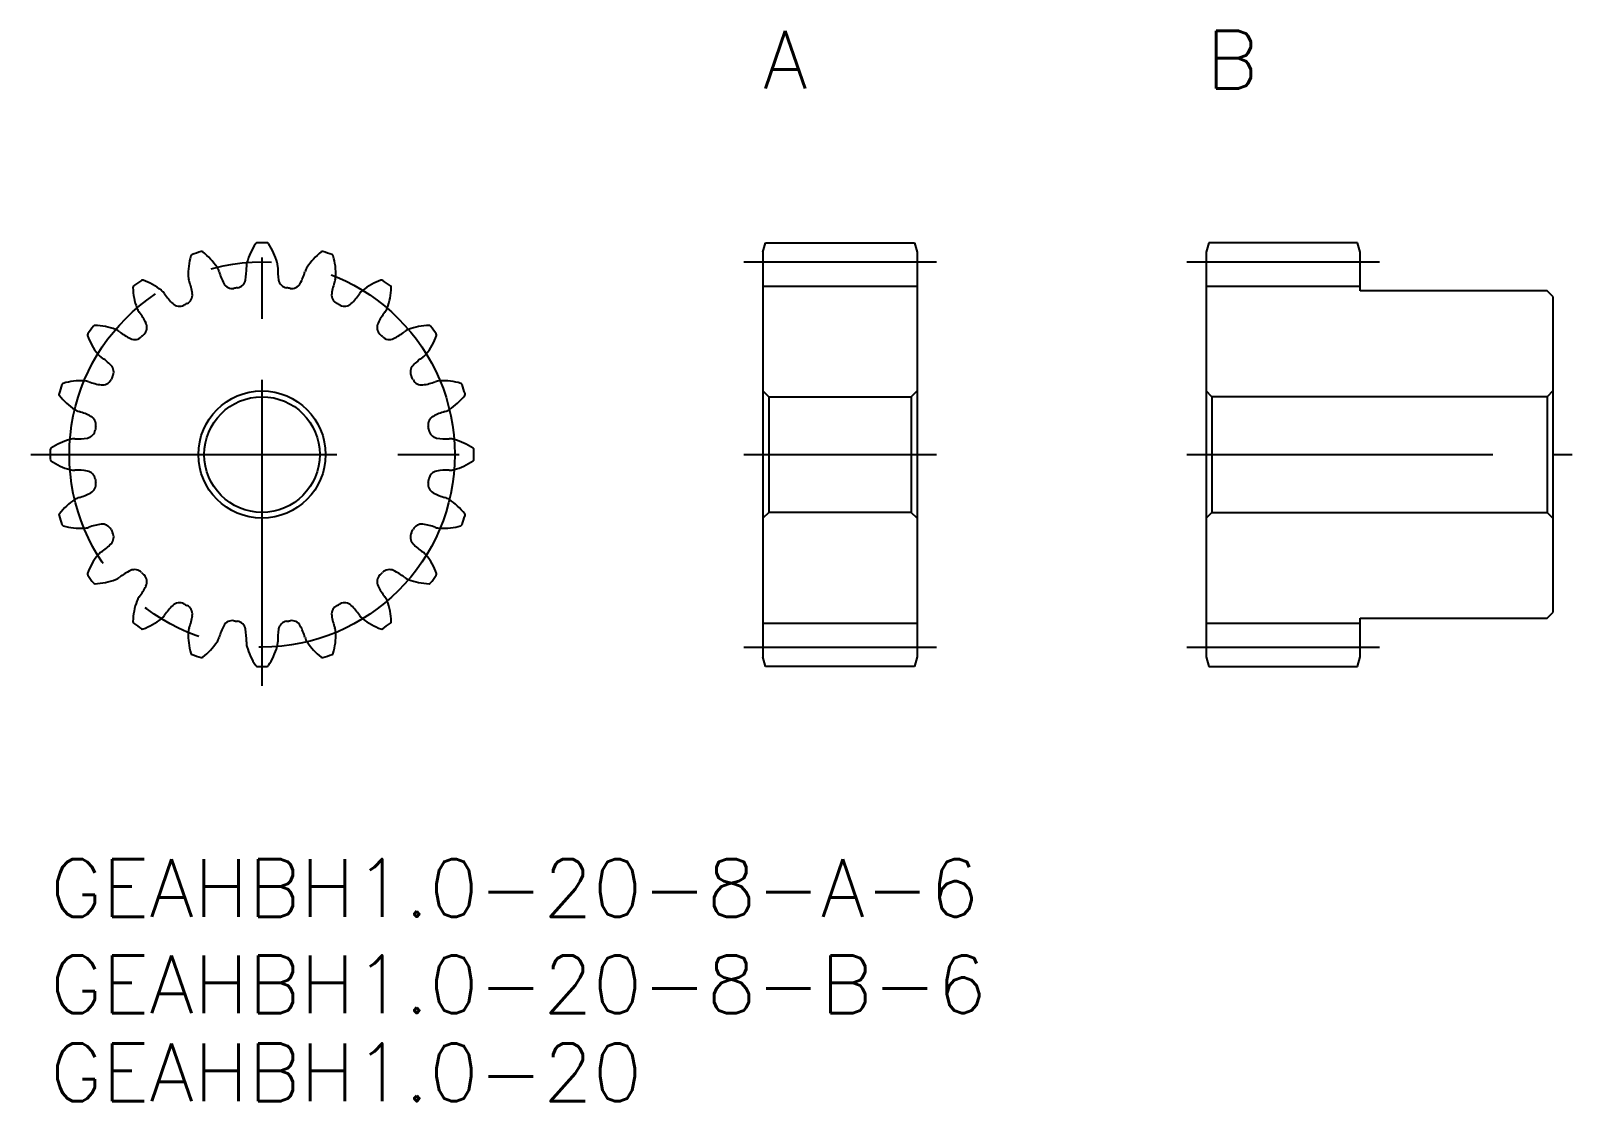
# Model space of a CAD drawing. Extents: x -1 to 79, y -12.6 to 43.
import ezdxf

# ---------------------------------------------------------------- set-up
doc = ezdxf.new("R2010")
doc.units = 0
doc.header["$LTSCALE"] = 0.5
doc.linetypes.add('CENTER', pattern=[50.8, 31.75, -6.35, 6.35, -6.35])
for name, color, linetype in [('MSM_CENTER', 1, 'CENTER'), ('MSM_CONTINUOUS', 7, 'CONTINUOUS'), ('MSM_PART_NUMBER', 7, 'CONTINUOUS')]:
    doc.layers.add(name, color=color, linetype=linetype)
doc.styles.get("Standard").update_dxf_attribs({"font": 'txt.shx', "height": 3, "bigfont": 'bigfont.shx'})

# ---------------------------------------------------------------- blocks, each defined once
blk = doc.blocks.new('*U4')
at = {"layer": 'MSM_PART_NUMBER'}
blk.add_text('GEAHBH1.0-20-8-A-6', height=3, dxfattribs=at).set_placement((0, -3))
blk = doc.blocks.new('*U5')
at = {"layer": 'MSM_PART_NUMBER'}
blk.add_text('GEAHBH1.0-20-8-B-6', height=3, dxfattribs=at).set_placement((0, -8))
blk = doc.blocks.new('*U8')
at = {"layer": 'MSM_PART_NUMBER'}
blk.add_text('GEAHBH1.0-20', height=3, dxfattribs=at).set_placement((0, -12.572))

msp = doc.modelspace()

# ---------------------------------------------------------------- linework, layer by layer
at = {"layer": 'MSM_CENTER'}
for p, q in [((10.997, 9), (10.997, 33)), ((35.997, 31), (45.997, 31)), ((58.997, 31), (68.997, 31)), ((-1.003, 21), (22.997, 21)), ((35.997, 21), (45.997, 21)), ((58.997, 21), (78.997, 21)), ((35.997, 11), (45.997, 11)), ((58.997, 11), (68.997, 11))]:
    msp.add_line(p, q, dxfattribs=at)
msp.add_circle((10.997, 21), 10, dxfattribs=at)
at = {"layer": 'MSM_CONTINUOUS'}
for p, q in [((36.997, 31.5), (37.131, 32)), ((36.997, 31.5), (36.997, 10.5)), ((37.131, 32), (44.863, 32)), ((44.863, 32), (44.997, 31.5)), ((44.997, 31.5), (44.997, 10.5)), ((60.131, 32), (59.997, 31.5)), ((59.997, 31.5), (59.997, 10.5)), ((67.863, 32), (60.131, 32)), ((67.997, 31.5), (67.863, 32)), ((67.997, 29.5), (67.997, 31.5)), ((36.997, 29.75), (44.997, 29.75)), ((59.997, 29.75), (67.997, 29.75)), ((77.697, 29.5), (67.997, 29.5)), ((77.997, 29.2), (77.697, 29.5)), ((77.997, 29.2), (77.997, 12.8)), ((36.997, 24.3), (37.297, 24)), ((44.697, 24), (44.997, 24.3)), ((60.297, 24), (59.997, 24.3)), ((77.997, 24.3), (77.697, 24)), ((37.297, 24), (37.297, 18)), ((37.297, 24), (44.697, 24)), ((44.697, 24), (44.697, 18)), ((60.297, 24), (60.297, 18)), ((77.697, 24), (60.297, 24)), ((77.697, 24), (77.697, 18)), ((37.297, 18), (36.997, 17.7)), ((44.697, 18), (37.297, 18)), ((44.997, 17.7), (44.697, 18)), ((59.997, 17.7), (60.297, 18)), ((60.297, 18), (77.697, 18)), ((77.697, 18), (77.997, 17.7)), ((36.997, 12.25), (44.997, 12.25)), ((59.997, 12.25), (67.997, 12.25)), ((67.997, 12.5), (77.697, 12.5)), ((67.997, 10.5), (67.997, 12.5)), ((77.697, 12.5), (77.997, 12.8)), ((37.131, 10), (36.997, 10.5)), ((44.997, 10.5), (44.863, 10)), ((59.997, 10.5), (60.131, 10)), ((67.863, 10), (67.997, 10.5)), ((44.863, 10), (37.131, 10)), ((60.131, 10), (67.863, 10))]:
    msp.add_line(p, q, dxfattribs=at)
for radius in [3.3, 3]:
    msp.add_circle((10.997, 21), radius, dxfattribs=at)
for centre, radius, start, end in [((10.501, 30.384), 3.333, 163.76897, 182.5), ((7.396, 31.288), 0.1, 109.2918, 163.76897), ((10.997, 21), 11, 106.7082, 109.2918), ((7.863, 31.44), 0.1, 52.23103, 106.7082), ((5.883, 28.884), 3.333, 33.5, 52.23103), ((13.425, 30.078), 3.333, 145.76897, 164.5), ((10.751, 31.897), 0.1, 91.2918, 145.76897), ((10.997, 21), 11, 88.7082, 91.2918), ((11.243, 31.897), 0.1, 34.23103, 88.7082), ((8.57, 30.078), 3.333, 15.5, 34.23103), ((16.111, 28.884), 3.333, 127.76897, 146.5), ((14.131, 31.44), 0.1, 73.2918, 127.76893), ((10.997, 21), 11, 70.7082, 73.2918), ((14.598, 31.288), 0.1, 16.23103, 70.7082), ((11.494, 30.384), 3.333, 357.5, 16.23103), ((7.984, 30.274), 0.814, 15.78517, 33.5), ((11.728, 31.335), 3.077, 195.82519, 208.11594), ((7.109, 30.603), 3.077, 349.88406, 2.17481), ((10.997, 30.752), 0.814, 164.5, 182.21483), ((10.997, 30.752), 0.814, 357.78517, 15.5), ((14.886, 30.603), 3.077, 177.82519, 190.11594), ((10.267, 31.335), 3.077, 331.88406, 344.17481), ((14.011, 30.274), 0.814, 146.5, 164.21483), ((4.393, 29.672), 0.1, 127.2918, 181.769), ((7.625, 29.771), 3.333, 181.76897, 200.5), ((10.997, 21), 11, 124.7082, 127.2918), ((4.791, 29.96), 0.1, 70.23103, 124.7082), ((3.697, 26.918), 3.333, 51.5, 70.23103), ((7.984, 30.274), 0.814, 182.5, 200.21483), ((4.332, 28.932), 3.077, 7.88406, 20.17481), ((9.455, 30.12), 0.5, 208.11594, 279.59893), ((10.997, 21), 8.75, 98.40107, 99.59893), ((9.646, 30.151), 0.5, 278.40107, 349.88406), ((12.349, 30.151), 0.5, 190.11594, 261.59893), ((10.997, 21), 8.75, 80.40107, 81.59893), ((12.54, 30.12), 0.5, 260.40107, 331.88406), ((17.663, 28.932), 3.077, 159.82519, 172.11594), ((14.011, 30.274), 0.814, 339.78517, 357.5), ((18.297, 26.918), 3.333, 109.76897, 128.5), ((17.204, 29.96), 0.1, 55.2918, 109.76897), ((10.997, 21), 11, 52.7082, 55.2918), ((14.369, 29.771), 3.333, 339.5, 358.23103), ((17.601, 29.672), 0.1, 358.23103, 52.7082), ((5.265, 28.889), 0.814, 33.78517, 51.5), ((8.498, 31.055), 3.077, 213.82519, 226.11594), ((6.712, 29.197), 0.5, 226.11594, 297.59893), ((10.997, 21), 8.75, 116.40107, 117.59893), ((6.884, 29.285), 0.5, 296.40107, 7.88406), ((15.11, 29.285), 0.5, 172.11594, 243.59893), ((10.997, 21), 8.75, 62.40107, 63.59893), ((15.283, 29.197), 0.5, 242.40107, 313.88406), ((13.496, 31.055), 3.077, 313.88406, 326.17481), ((16.729, 28.889), 0.814, 128.5, 146.21483), ((5.265, 28.889), 0.814, 200.5, 218.21483), ((2.207, 26.484), 3.077, 25.88406, 38.17481), ((19.788, 26.484), 3.077, 141.82519, 154.11594), ((16.729, 28.889), 0.814, 321.78517, 339.5), ((2.037, 27.206), 0.1, 145.2918, 199.76897), ((10.997, 21), 11, 142.7082, 145.2918), ((2.326, 27.604), 0.1, 88.23103, 142.7082), ((2.226, 24.372), 3.333, 69.5, 88.23103), ((3.108, 26.732), 0.814, 51.78517, 69.5), ((5.513, 29.79), 3.077, 231.82519, 244.11594), ((10.997, 21), 8.75, 134.40107, 135.59893), ((4.525, 27.609), 0.5, 314.40107, 25.88406), ((17.469, 27.609), 0.5, 154.11594, 225.59893), ((10.997, 21), 8.75, 44.40107, 45.59893), ((16.481, 29.79), 3.077, 295.88406, 308.17481), ((18.886, 26.732), 0.814, 110.5, 128.21483), ((19.769, 24.372), 3.333, 91.76897, 110.5), ((19.669, 27.604), 0.1, 37.2918, 91.76897), ((10.997, 21), 11, 34.7082, 37.2918), ((19.958, 27.206), 0.1, 340.23103, 34.7082), ((5.079, 28.3), 3.333, 199.76897, 218.5), ((4.388, 27.472), 0.5, 244.11594, 315.59893), ((17.606, 27.472), 0.5, 224.40107, 295.88406), ((16.915, 28.3), 3.333, 321.5, 340.23103), ((3.108, 26.732), 0.814, 218.5, 236.21483), ((0.942, 23.499), 3.077, 43.88406, 56.17481), ((2.8, 25.285), 0.5, 332.40109, 43.88406), ((19.195, 25.285), 0.5, 136.11594, 207.59893), ((21.052, 23.499), 3.077, 123.82519, 136.11594), ((18.886, 26.732), 0.814, 303.78517, 321.5), ((1.613, 21.497), 3.333, 87.5, 106.23103), ((1.723, 24.013), 0.814, 69.78517, 87.5), ((2.712, 25.113), 0.5, 262.11594, 333.59893), ((10.997, 21), 8.75, 152.40107, 153.59893), ((10.997, 21), 8.75, 26.40107, 27.59893), ((19.282, 25.113), 0.5, 206.40107, 277.88406), ((20.272, 24.013), 0.814, 92.5, 110.21483), ((20.381, 21.497), 3.333, 73.76897, 92.5), ((0.557, 24.134), 0.1, 163.2918, 217.769), ((10.997, 21), 11, 160.7082, 163.2918), ((3.113, 26.114), 3.333, 217.76897, 236.5), ((0.709, 24.601), 0.1, 106.23103, 160.7082), ((3.065, 27.666), 3.077, 249.82519, 262.11594), ((18.929, 27.666), 3.077, 277.88406, 290.17481), ((18.881, 26.114), 3.333, 303.5, 322.23103), ((21.285, 24.601), 0.1, 19.2918, 73.76897), ((10.997, 21), 11, 16.7082, 19.2918), ((21.437, 24.134), 0.1, 322.23103, 16.7082), ((1.723, 24.013), 0.814, 236.5, 254.21483), ((0.662, 20.27), 3.077, 61.88406, 74.17481), ((21.332, 20.27), 3.077, 105.82519, 118.11594), ((20.272, 24.013), 0.814, 285.78517, 303.5), ((1.877, 22.542), 0.5, 350.40107, 61.88406), ((10.997, 21), 8.75, 170.40107, 171.59893), ((20.118, 22.542), 0.5, 118.11594, 189.59893), ((10.997, 21), 8.75, 8.40107, 9.59893), ((1.919, 18.572), 3.333, 105.5, 124.23103), ((1.246, 21), 0.814, 87.78517, 105.5), ((1.394, 24.888), 3.077, 267.82519, 280.11594), ((1.846, 22.351), 0.5, 280.11594, 351.59893), ((20.148, 22.351), 0.5, 188.40107, 259.88406), ((20.601, 24.888), 3.077, 259.88406, 272.17481), ((20.749, 21), 0.814, 74.5, 92.21483), ((20.076, 18.572), 3.333, 55.76897, 74.5), ((10.997, 21), 11, 178.7082, 181.2918), ((0.1, 21.246), 0.1, 124.23103, 178.7082), ((21.894, 21.246), 0.1, 1.2918, 55.76897), ((10.997, 21), 11, 358.7082, 1.2918), ((0.1, 20.754), 0.1, 181.2918, 235.76897), ((1.919, 23.428), 3.333, 235.76897, 254.5), ((1.246, 21), 0.814, 254.5, 272.21483), ((1.394, 17.112), 3.077, 79.88406, 92.17481), ((1.846, 19.649), 0.5, 8.40109, 79.88406), ((20.148, 19.649), 0.5, 100.11594, 171.59893), ((20.601, 17.112), 3.077, 87.82519, 100.11594), ((20.749, 21), 0.814, 267.78517, 285.5), ((20.076, 23.428), 3.333, 285.5, 304.23103), ((21.894, 20.754), 0.1, 304.23103, 358.7082), ((1.877, 19.458), 0.5, 298.11594, 9.59893), ((10.997, 21), 8.75, 188.40107, 189.59893), ((20.118, 19.458), 0.5, 170.40107, 241.88406), ((10.997, 21), 8.75, 350.40107, 351.59893), ((3.113, 15.886), 3.333, 123.5, 142.23103), ((1.723, 17.987), 0.814, 105.78517, 123.5), ((0.662, 21.73), 3.077, 285.82519, 298.11594), ((21.332, 21.73), 3.077, 241.88406, 254.17481), ((20.272, 17.987), 0.814, 56.5, 74.21483), ((18.881, 15.886), 3.333, 37.76897, 56.5), ((0.557, 17.866), 0.1, 142.23103, 196.7082), ((10.997, 21), 11, 196.7082, 199.2918), ((10.997, 21), 11, 340.7082, 343.2918), ((21.437, 17.866), 0.1, 343.2918, 37.76897), ((0.709, 17.399), 0.1, 199.2918, 253.76897), ((1.613, 20.503), 3.333, 253.76897, 272.5), ((1.723, 17.987), 0.814, 272.5, 290.21483), ((3.065, 14.334), 3.077, 97.88406, 110.17481), ((2.712, 16.887), 0.5, 26.40109, 97.88406), ((10.997, 21), 8.75, 206.40107, 207.59893), ((2.8, 16.715), 0.5, 316.11594, 27.59893), ((19.195, 16.715), 0.5, 152.40107, 223.88406), ((10.997, 21), 8.75, 332.40107, 333.59893), ((19.282, 16.887), 0.5, 82.11594, 153.59893), ((18.929, 14.334), 3.077, 69.82519, 82.11594), ((20.272, 17.987), 0.814, 249.78517, 267.5), ((20.381, 20.503), 3.333, 267.5, 286.23103), ((21.285, 17.399), 0.1, 286.23103, 340.7082), ((0.942, 18.501), 3.077, 303.82519, 316.11594), ((21.052, 18.501), 3.077, 223.88406, 236.17481), ((5.079, 13.7), 3.333, 141.5, 160.23103), ((3.108, 15.268), 0.814, 123.78517, 141.5), ((18.886, 15.268), 0.814, 38.5, 56.21483), ((16.915, 13.7), 3.333, 19.76897, 38.5), ((2.037, 14.794), 0.1, 160.23103, 214.7082), ((10.997, 21), 11, 214.7082, 217.2918), ((2.226, 17.628), 3.333, 271.76897, 290.5), ((3.108, 15.268), 0.814, 290.5, 308.21483), ((5.513, 12.21), 3.077, 115.88406, 128.17481), ((4.388, 14.528), 0.5, 44.40109, 115.88406), ((10.997, 21), 8.75, 224.40107, 225.59893), ((4.525, 14.391), 0.5, 334.11594, 45.59893), ((17.469, 14.391), 0.5, 134.40107, 205.88406), ((10.997, 21), 8.75, 314.40107, 315.59893), ((17.606, 14.528), 0.5, 64.11594, 135.59893), ((16.481, 12.21), 3.077, 51.82519, 64.11594), ((18.886, 15.268), 0.814, 231.78517, 249.5), ((19.769, 17.628), 3.333, 249.5, 268.23103), ((10.997, 21), 11, 322.7082, 325.2918), ((19.958, 14.794), 0.1, 325.2918, 19.76897), ((2.326, 14.396), 0.1, 217.2918, 271.76897), ((5.265, 13.111), 0.814, 141.78517, 159.5), ((2.207, 15.516), 3.077, 321.82519, 334.11594), ((19.788, 15.516), 3.077, 205.88406, 218.17481), ((16.729, 13.111), 0.814, 20.5, 38.21483), ((19.669, 14.396), 0.1, 268.23103, 322.7082), ((7.625, 12.229), 3.333, 159.5, 178.23103), ((8.498, 10.945), 3.077, 133.88406, 146.17481), ((6.712, 12.803), 0.5, 62.40107, 133.88406), ((10.997, 21), 8.75, 242.40107, 243.59893), ((6.884, 12.715), 0.5, 352.11594, 63.59893), ((15.11, 12.715), 0.5, 116.40107, 187.88406), ((10.997, 21), 8.75, 296.40107, 297.59893), ((15.283, 12.803), 0.5, 46.11594, 117.59893), ((13.496, 10.945), 3.077, 33.82519, 46.11594), ((14.369, 12.229), 3.333, 1.76897, 20.5), ((4.393, 12.328), 0.1, 178.23103, 232.7082), ((10.997, 21), 11, 232.7082, 235.2918), ((3.697, 15.082), 3.333, 289.76897, 308.5), ((5.265, 13.111), 0.814, 308.5, 326.21483), ((7.984, 11.726), 0.814, 159.78517, 177.5), ((4.332, 13.068), 3.077, 339.82519, 352.11594), ((11.728, 10.665), 3.077, 151.88406, 164.17481), ((9.455, 11.88), 0.5, 80.40107, 151.88406), ((10.997, 21), 8.75, 260.40107, 261.59893), ((9.646, 11.849), 0.5, 10.11594, 81.59893), ((12.349, 11.849), 0.5, 98.40107, 169.88406), ((10.997, 21), 8.75, 278.40107, 279.59893), ((12.54, 11.88), 0.5, 28.11594, 99.59893), ((10.267, 10.665), 3.077, 15.82519, 28.11594), ((17.663, 13.068), 3.077, 187.88406, 200.17481), ((14.011, 11.726), 0.814, 2.5, 20.21483), ((16.729, 13.111), 0.814, 213.78517, 231.5), ((18.297, 15.082), 3.333, 231.5, 250.23103), ((10.997, 21), 11, 304.7082, 307.2918), ((17.601, 12.328), 0.1, 307.2918, 1.769), ((4.791, 12.04), 0.1, 235.2918, 289.76897), ((10.501, 11.616), 3.333, 177.5, 196.23103), ((5.883, 13.116), 3.333, 307.76897, 326.5), ((7.984, 11.726), 0.814, 326.5, 344.21483), ((7.109, 11.397), 3.077, 357.82519, 10.11594), ((10.997, 11.248), 0.814, 177.78517, 195.5), ((10.997, 11.248), 0.814, 344.5, 2.21483), ((14.886, 11.397), 3.077, 169.88406, 182.17481), ((14.011, 11.726), 0.814, 195.78517, 213.5), ((16.111, 13.116), 3.333, 213.5, 232.23103), ((11.494, 11.616), 3.333, 343.76897, 2.5), ((17.204, 12.04), 0.1, 250.23103, 304.7082), ((7.396, 10.712), 0.1, 196.23103, 250.7082), ((10.997, 21), 11, 250.7082, 253.2918), ((7.863, 10.56), 0.1, 253.2918, 307.76897), ((13.425, 11.922), 3.333, 195.5, 214.23103), ((8.57, 11.922), 3.333, 325.76897, 344.5), ((14.131, 10.56), 0.1, 232.23103, 286.7082), ((10.997, 21), 11, 286.7082, 289.2918), ((14.598, 10.712), 0.1, 289.2918, 343.76897), ((10.751, 10.103), 0.1, 214.23103, 268.7082), ((10.997, 21), 11, 268.7082, 271.2918), ((11.243, 10.103), 0.1, 271.2918, 325.76897)]:
    msp.add_arc(centre, radius, start, end, dxfattribs=at)

# ---------------------------------------------------------------- block references
for name in ['*U4', '*U5', '*U8']:
    msp.add_blockref(name, (0, 0), dxfattribs=at)

# ---------------------------------------------------------------- texts
at = {"layer": 'MSM_PART_NUMBER', "linetype": 'CONTINUOUS'}
for s, p in [('A', (36.997, 40)), ('B', (59.997, 40))]:
    msp.add_text(s, height=3, dxfattribs=at).set_placement(p)

doc.saveas('drawing.dxf')
